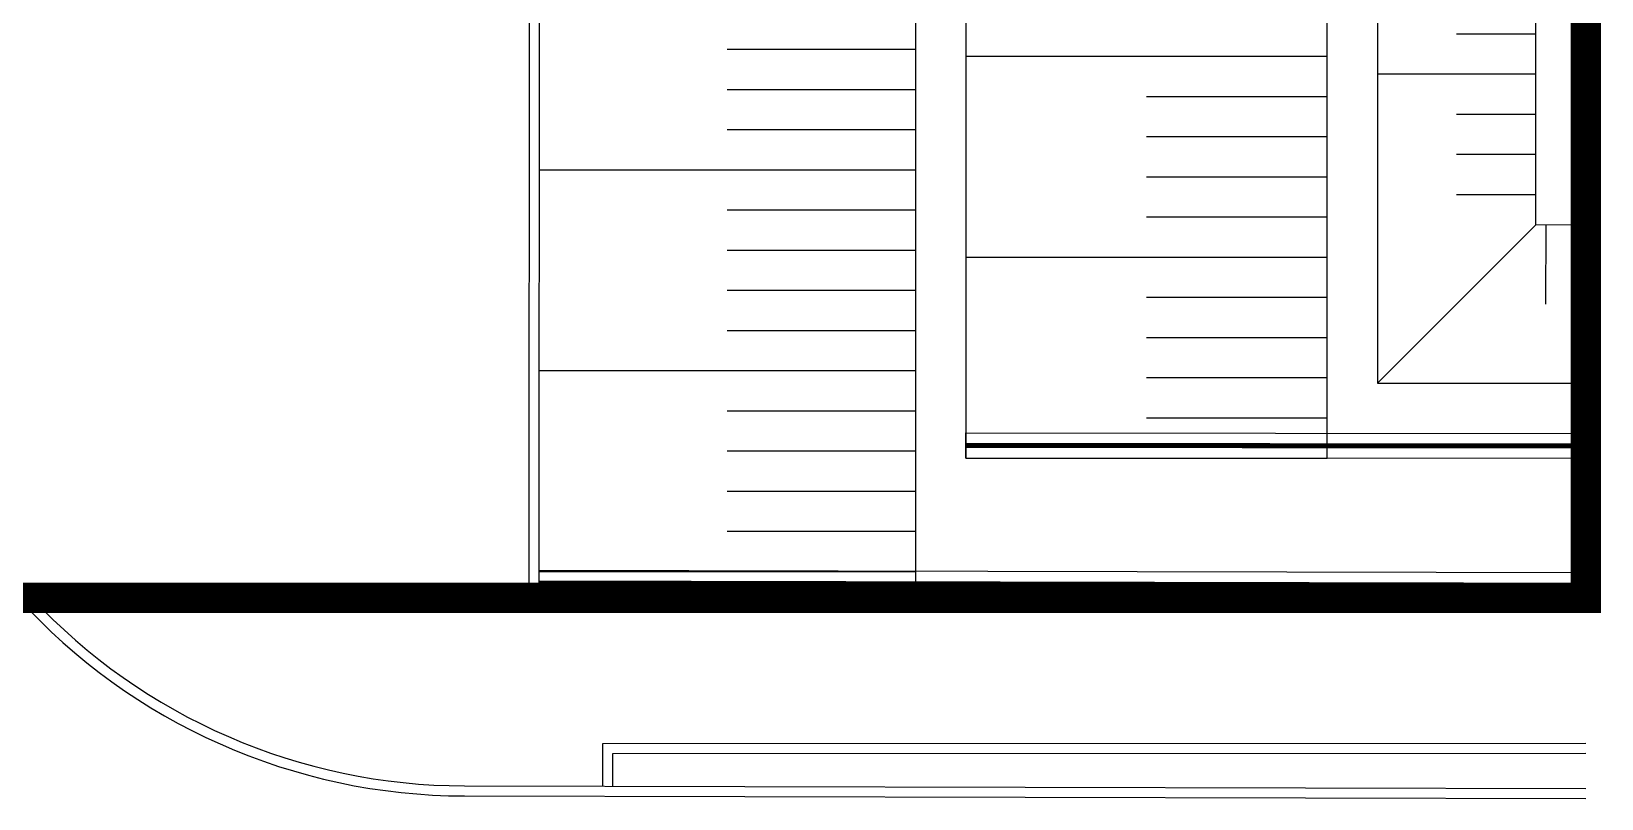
# Model space of a CAD drawing. Header units: millimetres. Extents: x 13515 to 183937, y -33900 to -660.
# Drawn here: x 121538.3 to 122027.7, y -21112.2 to -20873.1 of the extents above; entities that cross this region are included whole.
import ezdxf

# ---------------------------------------------------------------- set-up
doc = ezdxf.new("R2010")
doc.units = ezdxf.units.MM
doc.header["$LTSCALE"] = 100
doc.header["$MEASUREMENT"] = 0
doc.linetypes.add('DASHDOT', pattern=[1, 0.5, -0.25, 0, -0.25])
doc.layers.get('0').update_dxf_attribs({"linetype": 'CONTINUOUS'})
for name, color, linetype in [('000보강토 옹벽', 1, 'CONTINUOUS'), ('000사면검토', 252, 'CONTINUOUS'), ('CON', 2, 'CONTINUOUS'), ('ELE9', 9, 'CONTINUOUS'), ('LAND-3', 9, 'CONTINUOUS'), ('보강토옹벽', 7, 'CONTINUOUS')]:
    doc.layers.add(name, color=color, linetype=linetype)

# ---------------------------------------------------------------- blocks, each defined once
blk = doc.blocks.new('사면검토-20220706')
at = {"layer": '000보강토 옹벽', "linetype": 'DASHDOT', "lineweight": -3, "ltscale": 5, "const_width": 100}
for points in [[(8221, -10019), (-4113, -10010)], [(8236, -12795), (-12613, -12750)]]:
    blk.add_lwpolyline(points, dxfattribs=at)
at = {"layer": '000사면검토', "linetype": 'Continuous'}
for p, q in [((5000, 6125), (5000, 4550)), ((5800, 6125), (5800, 4688)), ((7237, 4583), (5695, 4583)), ((1400, 4375), (1400, 3638)), ((2200, 4375), (2200, 3638)), ((3000, 4375), (3000, 3638)), ((3800, 4375), (3800, 3638)), ((7237, 3783), (5662, 3783)), ((7237, 2983), (5662, 2983)), ((7237, 2183), (5662, 2183)), ((7237, 1383), (4087, 1383)), ((7237, 583), (5662, 583)), ((7237, -217), (5662, -217)), ((-5113, -525), (-12613, -525)), ((3087, -665), (-513, -665)), ((7237, -1017), (5662, -1017)), ((3087, -1465), (-513, -1465)), ((7237, -1817), (5662, -1817)), ((3087, -2265), (-4113, -2265)), ((3087, -3065), (-513, -3065)), ((7237, -3417), (5662, -3417)), ((-5113, -3725), (-8863, -3725)), ((3087, -3865), (-513, -3865)), ((7237, -4217), (5662, -4217)), ((-5113, -4525), (-12613, -4525)), ((3087, -4665), (-513, -4665)), ((7237, -5017), (5662, -5017)), ((-5113, -5325), (-8863, -5325)), ((3087, -5465), (-513, -5465)), ((7436, -5618), (7435, -7193)), ((-5113, -6125), (-8863, -6125)), ((3087, -6265), (-4113, -6265)), ((-5113, -6925), (-8863, -6925)), ((3087, -7065), (-513, -7065)), ((-5113, -7725), (-8863, -7725)), ((3087, -7865), (-513, -7865)), ((-5113, -8525), (-12613, -8525)), ((3087, -8665), (-513, -8665)), ((-5113, -9325), (-8863, -9325)), ((3087, -9465), (-513, -9465)), ((-5113, -10125), (-8863, -10125)), ((-5113, -10925), (-8863, -10925)), ((-5113, -11725), (-8863, -11725)), ((-5113, -12525), (-12613, -12525)), ((-5113, -12762), (-8863, -12762))]:
    blk.add_line(p, q, dxfattribs=at)
for points in [[(8234, -8769), (8236, -5619), (7237, -5618), (7237, 6125), (4125, 6125), (4125, 4375), (525, 4375), (525, 2975), (4087, 2975), (4087, -8766), (8236, -8769)], [(4087, 2975), (7237, 6125)], [(-4113, -10265), (3087, -10265), (3087, 1975), (600, 1975)], [(600, 151), (3087, 1975)], [(-5113, -525), (-5113, -13017)], [(-4113, -525), (-4113, -10260)], [(-513, -665), (-322, -525)], [(7237, -5618), (4087, -8766)]]:
    blk.add_lwpolyline(points, dxfattribs=at)
at = {"layer": 'CON', "ltscale": 0.1}
blk.add_lwpolyline([(8235, -13045), (-250, -13045)], dxfattribs=at)
at = {"layer": 'LAND-3', "ltscale": 0.1}
blk.add_line((-12614, -12999), (-12814, -12999), dxfattribs=at)
for points in [[(-12813, -525), (-12814, -12999)], [(-12613, -525), (-12614, -12999)]]:
    blk.add_lwpolyline(points, dxfattribs=at)
at = {"layer": '보강토옹벽', "ltscale": 0.1}
for points in [[(8221, -10269), (-4113, -10260), (-4113, -9760), (8221, -9769)], [(8236, -12545), (-12613, -12500)]]:
    blk.add_lwpolyline(points, dxfattribs=at)
at = {"layer": '보강토옹벽', "linetype": 'ByBlock', "ltscale": 2}
blk.add_lwpolyline([(8235, -13045), (-12613, -13000)], dxfattribs=at)
blk = doc.blocks.new('FGHJ')
at = {"layer": 'ELE9', "linetype": 'Continuous'}
for p, q in [((37202036, -40028.7), (37198286, -40028.7)), ((37214386, -40521.1), (37211236, -40521.1)), ((37202036, -40828.7), (37198286, -40828.7))]:
    blk.add_line(p, q, dxfattribs=at)
at = {"layer": 'ELE9', "ltscale": 10, "const_width": 600}
blk.add_lwpolyline([(37006864.8, -50949.1), (37215384.5, -50949.1), (37215399.1, 71596.3), (37112506, 71586.4)], dxfattribs=at)
at = {"layer": 'ELE9', "ltscale": 0.1}
for points in [[(37184153.9, -50945.3, 0.2114396), (37193049.1, -54894.4)], [(37184425.7, -50945.3, 0.2073921), (37193049.1, -54694.4)]]:
    blk.add_lwpolyline(points, format="xyb", dxfattribs=at)
for points in [[(37215384.5, -53852.6), (37195799.1, -53855.6), (37195799.1, -54701)], [(37215384.5, -54052.6), (37195999.1, -54055.5), (37195999.1, -54701.5)], [(37193049.1, -54694.4), (37215384.5, -54747.7)], [(37193049.1, -54894.4), (37215384.5, -54947.7)]]:
    blk.add_lwpolyline(points, dxfattribs=at)
at = {"layer": 'ELE9'}
blk.add_blockref('사면검토-20220706', (37207149.1, -37903.7), dxfattribs=at)

msp = doc.modelspace()

# ---------------------------------------------------------------- block references
at = {"xscale": 0.01565102769230769, "yscale": 0.01565102769230769, "zscale": 0.01565102769230769}
msp.add_blockref('FGHJ', (-460436.19, -20252.24), dxfattribs=at)

doc.saveas('drawing.dxf')
